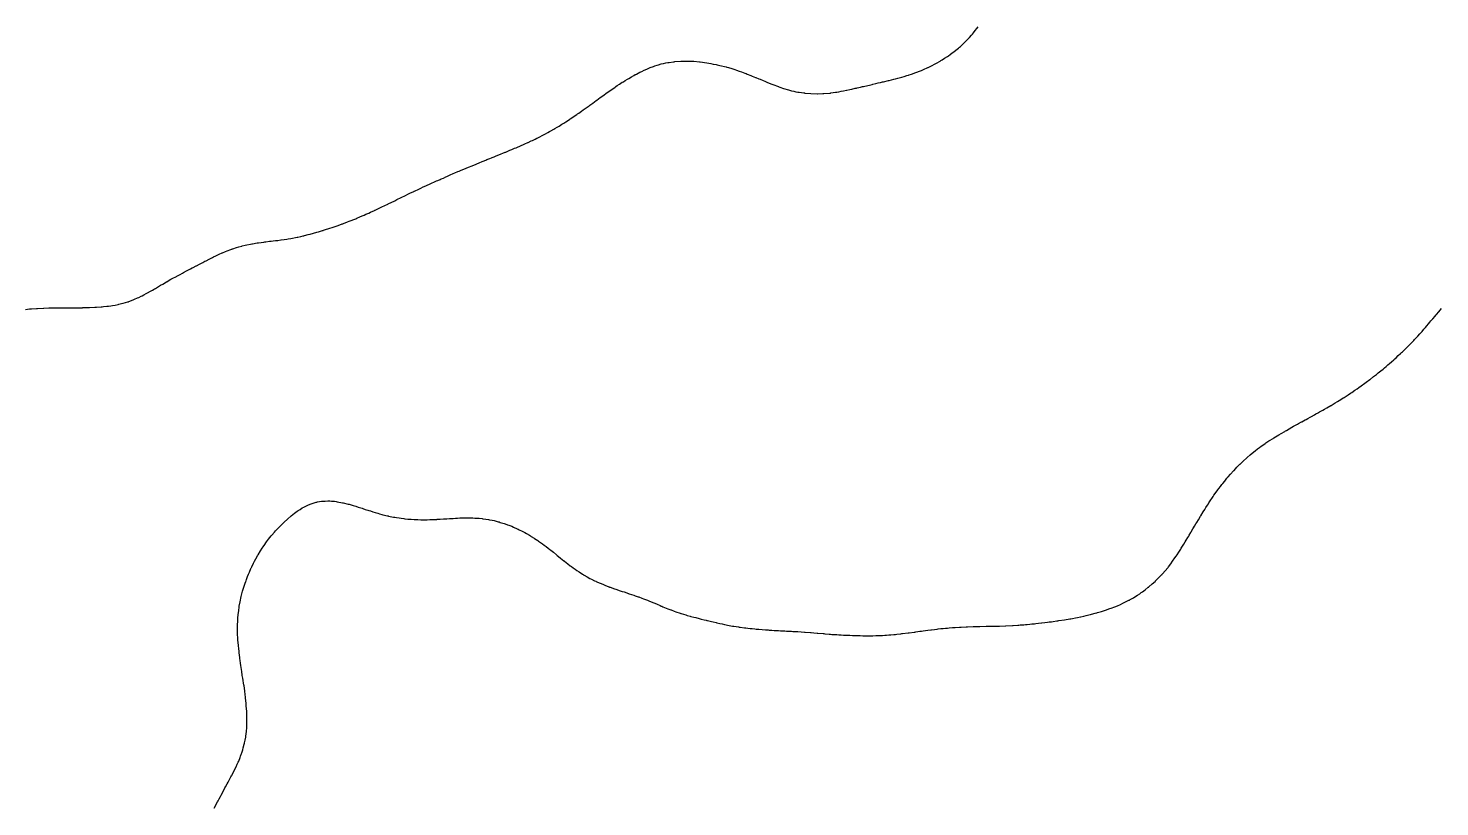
# Model space of a CAD drawing. Extents: x -717078 to -715000, y -984629 to -984000.
# Drawn here: x -716546.9 to -716329.8, y -984485.3 to -984365.4 of the extents above; entities that cross this region are included whole.
import ezdxf

# ---------------------------------------------------------------- set-up
doc = ezdxf.new("R2010")
doc.units = 0
doc.layers.add('buffer_B2_0_1_clip', color=7, linetype='Continuous')

msp = doc.modelspace()

# ---------------------------------------------------------------- linework, layer by layer
at = {"layer": 'buffer_B2_0_1_clip'}
for points in [[(-716547.28, -984408.72), (-716546.66, -984408.66), (-716546.5, -984408.64), (-716546.37, -984408.63), (-716545.57, -984408.57), (-716545.5, -984408.56), (-716545.44, -984408.56), (-716544.52, -984408.52), (-716544.5, -984408.52), (-716544.48, -984408.52), (-716543.68, -984408.5), (-716543.5, -984408.5), (-716543.5, -984408.5), (-716543.5, -984408.5), (-716542.51, -984408.49), (-716542.5, -984408.49), (-716542.49, -984408.49), (-716541.51, -984408.49), (-716541.5, -984408.49), (-716541.49, -984408.49), (-716540.52, -984408.48), (-716540.5, -984408.48), (-716540.48, -984408.48), (-716539.52, -984408.48), (-716539.5, -984408.48), (-716539.48, -984408.48), (-716538.54, -984408.46), (-716538.5, -984408.46), (-716538.45, -984408.45), (-716537.57, -984408.43), (-716537.5, -984408.43), (-716537.43, -984408.43), (-716536.61, -984408.39), (-716536.5, -984408.39), (-716536.38, -984408.38), (-716535.67, -984408.33), (-716535.5, -984408.32), (-716535.3, -984408.3), (-716534.76, -984408.24), (-716534.5, -984408.22), (-716534.17, -984408.17), (-716533.88, -984408.12), (-716533.5, -984408.06), (-716533.04, -984407.96), (-716532.94, -984407.94), (-716532.5, -984407.84), (-716532.24, -984407.76), (-716531.57, -984407.57), (-716531.5, -984407.55), (-716531.46, -984407.54), (-716531.37, -984407.5), (-716530.74, -984407.26), (-716530.5, -984407.16), (-716530.04, -984406.96), (-716529.88, -984406.88), (-716529.5, -984406.71), (-716529.36, -984406.64), (-716529.09, -984406.5), (-716528.71, -984406.29), (-716528.5, -984406.18), (-716528.07, -984405.93), (-716527.75, -984405.75), (-716527.5, -984405.61), (-716527.43, -984405.57), (-716527.31, -984405.5), (-716526.81, -984405.19), (-716526.5, -984405.01), (-716526.18, -984404.82), (-716525.61, -984404.5), (-716525.54, -984404.46), (-716525.35, -984404.35), (-716524.91, -984404.09), (-716524.5, -984403.87), (-716524.26, -984403.74), (-716523.82, -984403.5), (-716523.61, -984403.39), (-716523.5, -984403.33), (-716523.13, -984403.13), (-716522.96, -984403.04), (-716522.5, -984402.8), (-716522.3, -984402.7), (-716521.92, -984402.5), (-716521.65, -984402.35), (-716521.5, -984402.28), (-716521.03, -984402.03), (-716520.99, -984402.01), (-716520.5, -984401.75), (-716520.33, -984401.67), (-716520.01, -984401.5), (-716519.68, -984401.32), (-716519.5, -984401.23), (-716519.02, -984400.98), (-716518.94, -984400.94), (-716518.5, -984400.72), (-716518.35, -984400.65), (-716518.03, -984400.5), (-716517.68, -984400.32), (-716517.5, -984400.24), (-716517.03, -984400.03), (-716516.99, -984400.01), (-716516.5, -984399.8), (-716516.29, -984399.71), (-716515.72, -984399.5), (-716515.56, -984399.44), (-716515.5, -984399.42), (-716515.38, -984399.38), (-716514.81, -984399.19), (-716514.5, -984399.1), (-716514.03, -984398.97), (-716513.95, -984398.95), (-716513.5, -984398.83), (-716513.23, -984398.77), (-716512.67, -984398.67), (-716512.5, -984398.63), (-716512.39, -984398.61), (-716511.66, -984398.5), (-716511.52, -984398.48), (-716511.5, -984398.47), (-716511.47, -984398.47), (-716510.65, -984398.35), (-716510.5, -984398.34), (-716510.32, -984398.32), (-716509.76, -984398.24), (-716509.5, -984398.21), (-716509.18, -984398.18), (-716508.86, -984398.14), (-716508.5, -984398.1), (-716508.04, -984398.04), (-716507.97, -984398.03), (-716507.5, -984397.97), (-716507.1, -984397.9), (-716506.87, -984397.87), (-716506.5, -984397.81), (-716505.5, -984397.62), (-716505.4, -984397.6), (-716504.96, -984397.5), (-716504.59, -984397.41), (-716504.5, -984397.39), (-716504.36, -984397.36), (-716503.79, -984397.21), (-716503.5, -984397.14), (-716503, -984397), (-716503, -984397), (-716502.5, -984396.86), (-716502.22, -984396.78), (-716501.59, -984396.59), (-716501.5, -984396.56), (-716501.45, -984396.55), (-716501.29, -984396.5), (-716500.5, -984396.24), (-716500.1, -984396.1), (-716499.95, -984396.05), (-716499.5, -984395.89), (-716499.21, -984395.79), (-716498.57, -984395.57), (-716498.5, -984395.54), (-716498.47, -984395.53), (-716498.38, -984395.5), (-716497.75, -984395.25), (-716497.5, -984395.16), (-716497.03, -984394.97), (-716496.93, -984394.93), (-716496.5, -984394.76), (-716496.31, -984394.69), (-716495.86, -984394.5), (-716495.5, -984394.34), (-716495.21, -984394.21), (-716494.92, -984394.08), (-716494.5, -984393.89), (-716494.23, -984393.77), (-716493.63, -984393.5), (-716493.54, -984393.46), (-716493.5, -984393.44), (-716493.38, -984393.38), (-716492.87, -984393.13), (-716492.5, -984392.95), (-716491.54, -984392.5), (-716491.51, -984392.49), (-716491.5, -984392.48), (-716490.5, -984391.99), (-716490.17, -984391.83), (-716489.5, -984391.5), (-716489.5, -984391.5), (-716489.5, -984391.5), (-716489.5, -984391.5), (-716488.83, -984391.17), (-716488.5, -984391), (-716488.16, -984390.84), (-716487.55, -984390.55), (-716487.5, -984390.53), (-716487.48, -984390.52), (-716487.44, -984390.5), (-716486.8, -984390.2), (-716486.5, -984390.06), (-716486.12, -984389.88), (-716485.69, -984389.69), (-716485.5, -984389.6), (-716485.43, -984389.57), (-716485.26, -984389.5), (-716484.74, -984389.26), (-716484.5, -984389.15), (-716484.05, -984388.95), (-716483.88, -984388.88), (-716483.5, -984388.71), (-716483.35, -984388.65), (-716483.01, -984388.5), (-716482.66, -984388.34), (-716482.5, -984388.27), (-716482.07, -984388.07), (-716481.97, -984388.03), (-716481.5, -984387.81), (-716481.28, -984387.72), (-716480.77, -984387.5), (-716480.58, -984387.42), (-716480.5, -984387.38), (-716480.29, -984387.29), (-716479.88, -984387.12), (-716479.5, -984386.96), (-716479.17, -984386.83), (-716478.6, -984386.6), (-716478.5, -984386.56), (-716478.35, -984386.5), (-716477.5, -984386.14), (-716477.04, -984385.96), (-716476.9, -984385.9), (-716476.5, -984385.74), (-716476.33, -984385.67), (-716475.89, -984385.5), (-716475.62, -984385.38), (-716475.5, -984385.34), (-716475.23, -984385.23), (-716474.9, -984385.1), (-716474.5, -984384.94), (-716473.5, -984384.54), (-716473.47, -984384.53), (-716473.41, -984384.5), (-716472.77, -984384.23), (-716472.5, -984384.12), (-716472.07, -984383.93), (-716471.84, -984383.84), (-716471.5, -984383.7), (-716471.36, -984383.64), (-716471.04, -984383.5), (-716470.67, -984383.33), (-716470.5, -984383.25), (-716470.04, -984383.04), (-716469.99, -984383.01), (-716469.5, -984382.79), (-716469.3, -984382.7), (-716468.9, -984382.5), (-716468.63, -984382.37), (-716468.5, -984382.3), (-716467.5, -984381.78), (-716467.32, -984381.68), (-716466.97, -984381.5), (-716466.67, -984381.33), (-716466.5, -984381.24), (-716466.03, -984380.97), (-716465.88, -984380.88), (-716465.5, -984380.66), (-716465.4, -984380.6), (-716465.23, -984380.5), (-716464.78, -984380.22), (-716464.5, -984380.06), (-716464.16, -984379.84), (-716463.63, -984379.5), (-716463.5, -984379.41), (-716462.5, -984378.73), (-716462.37, -984378.63), (-716462.16, -984378.5), (-716461.77, -984378.23), (-716461.5, -984378.03), (-716461.19, -984377.81), (-716460.77, -984377.5), (-716460.61, -984377.39), (-716460.5, -984377.3), (-716460.04, -984376.96), (-716459.78, -984376.78), (-716459.5, -984376.58), (-716459.45, -984376.55), (-716459.39, -984376.5), (-716458.88, -984376.12), (-716458.5, -984375.84), (-716458.3, -984375.7), (-716458.02, -984375.5), (-716457.5, -984375.12), (-716457.13, -984374.87), (-716456.6, -984374.5), (-716456.54, -984374.46), (-716456.5, -984374.43), (-716456.28, -984374.28), (-716455.94, -984374.06), (-716455.5, -984373.77), (-716455.33, -984373.67), (-716455.05, -984373.5), (-716454.71, -984373.29), (-716454.5, -984373.16), (-716454.08, -984372.92), (-716453.71, -984372.71), (-716453.5, -984372.59), (-716453.44, -984372.56), (-716453.33, -984372.5), (-716452.78, -984372.22), (-716452.5, -984372.08), (-716452.11, -984371.89), (-716451.72, -984371.72), (-716451.5, -984371.62), (-716451.19, -984371.5), (-716450.69, -984371.31), (-716450.5, -984371.23), (-716450.12, -984371.12), (-716449.93, -984371.07), (-716449.5, -984370.94), (-716449.14, -984370.86), (-716448.79, -984370.79), (-716448.5, -984370.73), (-716448.3, -984370.7), (-716447.61, -984370.61), (-716447.5, -984370.6), (-716447.41, -984370.59), (-716446.52, -984370.52), (-716446.5, -984370.52), (-716446.48, -984370.52), (-716445.7, -984370.5), (-716445.5, -984370.5), (-716445.5, -984370.5), (-716445.5, -984370.5), (-716445.3, -984370.5), (-716444.52, -984370.52), (-716444.5, -984370.52), (-716444.48, -984370.52), (-716443.6, -984370.6), (-716443.5, -984370.61), (-716442.5, -984370.76), (-716442.18, -984370.82), (-716441.88, -984370.88), (-716441.5, -984370.95), (-716441.05, -984371.05), (-716440.93, -984371.07), (-716440.5, -984371.16), (-716439.5, -984371.4), (-716439.42, -984371.42), (-716439.17, -984371.5), (-716438.65, -984371.65), (-716438.5, -984371.7), (-716438.19, -984371.81), (-716437.91, -984371.91), (-716437.5, -984372.04), (-716437.17, -984372.17), (-716436.65, -984372.35), (-716436.5, -984372.41), (-716436.43, -984372.43), (-716436.27, -984372.5), (-716435.72, -984372.72), (-716435.5, -984372.8), (-716435.01, -984373.01), (-716434.98, -984373.02), (-716434.5, -984373.22), (-716434.3, -984373.3), (-716433.84, -984373.5), (-716433.6, -984373.6), (-716433.5, -984373.64), (-716433.27, -984373.73), (-716432.89, -984373.89), (-716432.5, -984374.05), (-716432.17, -984374.17), (-716431.63, -984374.37), (-716431.5, -984374.42), (-716431.44, -984374.44), (-716431.27, -984374.5), (-716430.7, -984374.7), (-716430.5, -984374.76), (-716430.13, -984374.87), (-716429.93, -984374.93), (-716429.5, -984375.06), (-716429.14, -984375.14), (-716428.79, -984375.21), (-716428.5, -984375.27), (-716428.3, -984375.3), (-716427.6, -984375.4), (-716427.5, -984375.41), (-716427.42, -984375.42), (-716426.52, -984375.5), (-716426.5, -984375.5), (-716426.5, -984375.5), (-716426.5, -984375.5), (-716425.53, -984375.53), (-716425.5, -984375.53), (-716425.47, -984375.53), (-716424.67, -984375.5), (-716424.51, -984375.49), (-716424.5, -984375.49), (-716424.49, -984375.49), (-716423.57, -984375.43), (-716423.5, -984375.42), (-716423.41, -984375.41), (-716422.7, -984375.3), (-716422.5, -984375.27), (-716422.22, -984375.22), (-716421.85, -984375.15), (-716421.5, -984375.09), (-716421.02, -984374.98), (-716420.98, -984374.98), (-716420.5, -984374.88), (-716420.19, -984374.81), (-716419.69, -984374.69), (-716419.5, -984374.65), (-716419.38, -984374.62), (-716418.86, -984374.5), (-716418.57, -984374.43), (-716418.5, -984374.42), (-716418.39, -984374.39), (-716417.76, -984374.24), (-716417.5, -984374.19), (-716417.09, -984374.09), (-716416.95, -984374.05), (-716416.5, -984373.95), (-716416.13, -984373.87), (-716415.79, -984373.79), (-716415.5, -984373.72), (-716415.33, -984373.67), (-716414.58, -984373.5), (-716414.52, -984373.48), (-716414.5, -984373.48), (-716414.47, -984373.47), (-716413.72, -984373.28), (-716413.5, -984373.23), (-716413.13, -984373.13), (-716412.92, -984373.08), (-716412.5, -984372.97), (-716412.14, -984372.86), (-716411.74, -984372.74), (-716411.5, -984372.67), (-716411.37, -984372.63), (-716411, -984372.5), (-716410.63, -984372.37), (-716410.5, -984372.33), (-716409.5, -984371.95), (-716409.19, -984371.81), (-716408.51, -984371.51), (-716408.5, -984371.51), (-716408.49, -984371.51), (-716408.48, -984371.5), (-716407.83, -984371.17), (-716407.5, -984371), (-716407.18, -984370.82), (-716406.61, -984370.5), (-716406.54, -984370.46), (-716406.5, -984370.43), (-716406.32, -984370.32), (-716405.93, -984370.07), (-716405.5, -984369.78), (-716405.33, -984369.67), (-716405.09, -984369.5), (-716404.75, -984369.25), (-716404.5, -984369.06), (-716404.18, -984368.82), (-716403.79, -984368.5), (-716403.64, -984368.36), (-716403.5, -984368.24), (-716403.11, -984367.89), (-716402.7, -984367.5), (-716402.6, -984367.4), (-716402.5, -984367.29), (-716402.12, -984366.88), (-716401.77, -984366.5), (-716401.65, -984366.35), (-716401.5, -984366.16), (-716401.21, -984365.79), (-716400.98, -984365.5), (-716400.78, -984365.22)], [(-716518.28, -984485.5), (-716518.03, -984485.03), (-716518.01, -984484.99), (-716517.74, -984484.5), (-716517.65, -984484.35), (-716517.5, -984484.07), (-716517.31, -984483.69), (-716517.2, -984483.5), (-716516.96, -984483.04), (-716516.86, -984482.86), (-716516.67, -984482.5), (-716516.61, -984482.39), (-716516.5, -984482.21), (-716516.26, -984481.74), (-716516.13, -984481.5), (-716515.91, -984481.09), (-716515.69, -984480.69), (-716515.58, -984480.5), (-716515.55, -984480.45), (-716515.5, -984480.35), (-716515.08, -984479.5), (-716514.89, -984479.11), (-716514.71, -984478.71), (-716514.61, -984478.5), (-716514.58, -984478.42), (-716514.5, -984478.25), (-716514.29, -984477.71), (-716514.21, -984477.5), (-716514.06, -984477.06), (-716514.03, -984476.97), (-716513.87, -984476.5), (-716513.79, -984476.21), (-716513.63, -984475.63), (-716513.6, -984475.5), (-716513.58, -984475.42), (-716513.5, -984475.01), (-716513.42, -984474.58), (-716513.4, -984474.5), (-716513.39, -984474.39), (-716513.31, -984473.69), (-716513.28, -984473.5), (-716513.27, -984473.27), (-716513.24, -984472.76), (-716513.23, -984472.5), (-716513.22, -984472.22), (-716513.23, -984471.77), (-716513.22, -984471.5), (-716513.23, -984471.23), (-716513.26, -984470.74), (-716513.26, -984470.5), (-716513.28, -984470.28), (-716513.33, -984469.67), (-716513.34, -984469.5), (-716513.35, -984469.35), (-716513.43, -984468.57), (-716513.44, -984468.5), (-716513.44, -984468.44), (-716513.5, -984467.97), (-716513.55, -984467.55), (-716513.56, -984467.5), (-716513.57, -984467.43), (-716513.68, -984466.68), (-716513.71, -984466.5), (-716513.75, -984466.25), (-716513.82, -984465.82), (-716513.87, -984465.5), (-716513.94, -984465.06), (-716513.96, -984464.96), (-716514.03, -984464.5), (-716514.09, -984464.09), (-716514.12, -984463.88), (-716514.17, -984463.5), (-716514.21, -984463.21), (-716514.28, -984462.72), (-716514.31, -984462.5), (-716514.33, -984462.33), (-716514.42, -984461.58), (-716514.43, -984461.5), (-716514.44, -984461.44), (-716514.5, -984460.85), (-716514.54, -984460.54), (-716514.54, -984460.5), (-716514.55, -984460.45), (-716514.61, -984459.61), (-716514.62, -984459.5), (-716514.63, -984459.37), (-716514.67, -984458.67), (-716514.68, -984458.5), (-716514.68, -984458.32), (-716514.68, -984457.68), (-716514.69, -984457.5), (-716514.68, -984457.32), (-716514.65, -984456.65), (-716514.64, -984456.5), (-716514.63, -984456.37), (-716514.56, -984455.56), (-716514.55, -984455.5), (-716514.55, -984455.45), (-716514.5, -984455.09), (-716514.43, -984454.57), (-716514.42, -984454.5), (-716514.4, -984454.4), (-716514.28, -984453.72), (-716514.24, -984453.5), (-716514.15, -984453.15), (-716514.1, -984452.9), (-716513.99, -984452.5), (-716513.89, -984452.11), (-716513.79, -984451.79), (-716513.7, -984451.5), (-716513.66, -984451.34), (-716513.5, -984450.88), (-716513.4, -984450.6), (-716513.37, -984450.5), (-716513.29, -984450.29), (-716513.14, -984449.86), (-716513, -984449.5), (-716512.85, -984449.15), (-716512.62, -984448.62), (-716512.57, -984448.5), (-716512.55, -984448.45), (-716512.5, -984448.36), (-716512.22, -984447.78), (-716512.07, -984447.5), (-716511.87, -984447.13), (-716511.54, -984446.54), (-716511.52, -984446.5), (-716511.51, -984446.49), (-716511.13, -984445.87), (-716510.89, -984445.5), (-716510.74, -984445.26), (-716510.5, -984444.92), (-716510.33, -984444.67), (-716510.2, -984444.5), (-716509.9, -984444.1), (-716509.5, -984443.6), (-716509.45, -984443.55), (-716509.41, -984443.5), (-716508.99, -984443.01), (-716508.81, -984442.81), (-716508.53, -984442.5), (-716508.52, -984442.48), (-716508.5, -984442.46), (-716508.02, -984441.98), (-716507.55, -984441.5), (-716507.52, -984441.48), (-716507.5, -984441.45), (-716507, -984441), (-716506.94, -984440.94), (-716506.5, -984440.55), (-716506.47, -984440.53), (-716506.44, -984440.5), (-716505.91, -984440.09), (-716505.5, -984439.77), (-716505.33, -984439.67), (-716505.06, -984439.5), (-716504.72, -984439.28), (-716504.5, -984439.15), (-716504.06, -984438.94), (-716503.85, -984438.85), (-716503.5, -984438.69), (-716503.36, -984438.64), (-716502.89, -984438.5), (-716502.59, -984438.41), (-716502.5, -984438.38), (-716502.36, -984438.36), (-716501.74, -984438.26), (-716501.5, -984438.22), (-716501.22, -984438.22), (-716500.8, -984438.2), (-716500.5, -984438.2), (-716500.22, -984438.22), (-716499.74, -984438.26), (-716499.5, -984438.29), (-716499.33, -984438.33), (-716498.52, -984438.48), (-716498.5, -984438.48), (-716498.49, -984438.49), (-716498.44, -984438.5), (-716497.68, -984438.68), (-716497.5, -984438.72), (-716497.19, -984438.81), (-716496.9, -984438.9), (-716496.5, -984439.01), (-716496.14, -984439.14), (-716495.73, -984439.27), (-716495.5, -984439.34), (-716495.39, -984439.39), (-716495.05, -984439.5), (-716494.63, -984439.63), (-716494.5, -984439.67), (-716494.25, -984439.75), (-716493.87, -984439.87), (-716493.5, -984439.98), (-716493.1, -984440.1), (-716492.82, -984440.18), (-716492.5, -984440.27), (-716492.32, -984440.32), (-716491.6, -984440.5), (-716491.52, -984440.52), (-716491.5, -984440.52), (-716491.47, -984440.53), (-716490.68, -984440.68), (-716490.5, -984440.71), (-716490.25, -984440.75), (-716489.82, -984440.82), (-716489.5, -984440.87), (-716489.08, -984440.92), (-716488.94, -984440.94), (-716488.5, -984440.99), (-716488.02, -984441.02), (-716487.98, -984441.02), (-716487.5, -984441.06), (-716487.07, -984441.07), (-716486.93, -984441.07), (-716486.5, -984441.09), (-716485.5, -984441.09), (-716485.08, -984441.08), (-716484.93, -984441.07), (-716484.5, -984441.06), (-716484.04, -984441.04), (-716483.97, -984441.03), (-716483.5, -984441.01), (-716483.02, -984440.98), (-716482.98, -984440.98), (-716482.5, -984440.95), (-716482.07, -984440.93), (-716481.92, -984440.92), (-716481.5, -984440.89), (-716481.13, -984440.87), (-716480.85, -984440.85), (-716480.5, -984440.83), (-716480.17, -984440.83), (-716479.82, -984440.82), (-716479.5, -984440.81), (-716479.19, -984440.81), (-716478.81, -984440.81), (-716478.5, -984440.82), (-716478.16, -984440.84), (-716477.86, -984440.86), (-716477.5, -984440.88), (-716477.07, -984440.93), (-716476.94, -984440.94), (-716476.5, -984440.99), (-716476.07, -984441.07), (-716475.9, -984441.1), (-716475.5, -984441.17), (-716475.23, -984441.23), (-716474.6, -984441.4), (-716474.5, -984441.42), (-716474.44, -984441.44), (-716474.26, -984441.5), (-716473.68, -984441.68), (-716473.5, -984441.73), (-716473.13, -984441.87), (-716472.94, -984441.94), (-716472.5, -984442.11), (-716472.23, -984442.23), (-716471.65, -984442.5), (-716471.54, -984442.54), (-716471.5, -984442.56), (-716471.37, -984442.63), (-716470.88, -984442.88), (-716470.5, -984443.08), (-716470.23, -984443.23), (-716469.79, -984443.5), (-716469.6, -984443.6), (-716469.5, -984443.66), (-716469.07, -984443.93), (-716468.98, -984443.98), (-716468.5, -984444.3), (-716468.38, -984444.38), (-716468.23, -984444.5), (-716467.79, -984444.79), (-716467.5, -984445.01), (-716467.22, -984445.22), (-716466.88, -984445.5), (-716466.66, -984445.66), (-716466.5, -984445.78), (-716466.1, -984446.1), (-716465.62, -984446.5), (-716465.55, -984446.55), (-716465.5, -984446.59), (-716465.05, -984446.95), (-716464.99, -984446.99), (-716464.5, -984447.41), (-716464.45, -984447.45), (-716464.39, -984447.5), (-716463.88, -984447.88), (-716463.5, -984448.17), (-716463.31, -984448.31), (-716463.08, -984448.5), (-716462.73, -984448.73), (-716462.5, -984448.9), (-716462.14, -984449.14), (-716461.6, -984449.5), (-716461.54, -984449.54), (-716461.5, -984449.56), (-716461.37, -984449.63), (-716460.89, -984449.89), (-716460.5, -984450.12), (-716460.24, -984450.24), (-716459.75, -984450.5), (-716459.58, -984450.58), (-716459.5, -984450.62), (-716459.3, -984450.7), (-716458.88, -984450.88), (-716458.5, -984451.04), (-716458.17, -984451.17), (-716457.59, -984451.41), (-716457.5, -984451.44), (-716457.46, -984451.46), (-716457.35, -984451.5), (-716456.72, -984451.72), (-716456.5, -984451.8), (-716456.06, -984451.94), (-716455.97, -984451.97), (-716455.5, -984452.13), (-716455.22, -984452.22), (-716454.54, -984452.46), (-716454.5, -984452.47), (-716454.48, -984452.48), (-716454.42, -984452.5), (-716453.72, -984452.72), (-716453.5, -984452.79), (-716453.05, -984452.95), (-716452.98, -984452.98), (-716452.5, -984453.15), (-716452.25, -984453.25), (-716451.62, -984453.5), (-716451.53, -984453.53), (-716451.5, -984453.55), (-716451.42, -984453.58), (-716450.82, -984453.82), (-716450.5, -984453.95), (-716450.12, -984454.12), (-716449.7, -984454.3), (-716449.5, -984454.39), (-716449.42, -984454.42), (-716449.24, -984454.5), (-716448.5, -984454.8), (-716448.02, -984454.98), (-716447.99, -984454.99), (-716447.5, -984455.18), (-716447.26, -984455.26), (-716446.59, -984455.5), (-716446.52, -984455.52), (-716446.5, -984455.53), (-716446.46, -984455.54), (-716445.75, -984455.75), (-716445.5, -984455.83), (-716445.05, -984455.95), (-716444.97, -984455.97), (-716444.5, -984456.09), (-716444.17, -984456.17), (-716443.7, -984456.3), (-716443.5, -984456.35), (-716443.38, -984456.38), (-716442.9, -984456.5), (-716442.58, -984456.58), (-716442.5, -984456.6), (-716442.37, -984456.63), (-716441.77, -984456.77), (-716441.5, -984456.83), (-716441.07, -984456.93), (-716440.96, -984456.96), (-716440.5, -984457.07), (-716440.14, -984457.14), (-716439.77, -984457.23), (-716439.5, -984457.29), (-716439.32, -984457.32), (-716438.53, -984457.47), (-716438.5, -984457.48), (-716438.48, -984457.48), (-716438.34, -984457.5), (-716437.61, -984457.61), (-716437.5, -984457.63), (-716437.35, -984457.65), (-716436.72, -984457.72), (-716436.5, -984457.76), (-716436.21, -984457.79), (-716435.83, -984457.83), (-716435.5, -984457.86), (-716435.1, -984457.9), (-716434.92, -984457.92), (-716434.5, -984457.96), (-716434, -984458), (-716434, -984458), (-716433.5, -984458.04), (-716433.07, -984458.07), (-716432.92, -984458.08), (-716432.5, -984458.11), (-716432.13, -984458.13), (-716431.85, -984458.15), (-716431.5, -984458.17), (-716431.19, -984458.19), (-716430.79, -984458.21), (-716430.5, -984458.22), (-716430.23, -984458.23), (-716429.74, -984458.26), (-716429.5, -984458.27), (-716429.28, -984458.28), (-716428.69, -984458.31), (-716428.5, -984458.32), (-716427.5, -984458.38), (-716427.39, -984458.39), (-716426.55, -984458.45), (-716426.5, -984458.46), (-716426.46, -984458.46), (-716426.03, -984458.5), (-716425.54, -984458.54), (-716425.5, -984458.55), (-716425.45, -984458.55), (-716424.62, -984458.62), (-716424.5, -984458.63), (-716424.35, -984458.65), (-716423.7, -984458.7), (-716423.5, -984458.72), (-716423.26, -984458.74), (-716422.77, -984458.77), (-716422.5, -984458.79), (-716422.19, -984458.81), (-716421.83, -984458.83), (-716421.5, -984458.85), (-716421.13, -984458.87), (-716420.88, -984458.88), (-716420.5, -984458.89), (-716420.09, -984458.91), (-716419.91, -984458.91), (-716419.5, -984458.93), (-716419.06, -984458.94), (-716418.94, -984458.94), (-716418.5, -984458.95), (-716418.05, -984458.95), (-716417.95, -984458.95), (-716417.5, -984458.95), (-716417.05, -984458.95), (-716416.95, -984458.95), (-716416.5, -984458.94), (-716416.08, -984458.92), (-716415.91, -984458.91), (-716415.5, -984458.9), (-716415.13, -984458.87), (-716414.85, -984458.85), (-716414.5, -984458.83), (-716414.2, -984458.8), (-716413.76, -984458.76), (-716413.5, -984458.74), (-716413.28, -984458.72), (-716412.65, -984458.65), (-716412.5, -984458.63), (-716412.38, -984458.62), (-716411.52, -984458.52), (-716411.5, -984458.51), (-716411.49, -984458.51), (-716411.38, -984458.5), (-716410.6, -984458.4), (-716410.5, -984458.38), (-716410.36, -984458.36), (-716409.73, -984458.27), (-716409.5, -984458.24), (-716409.2, -984458.2), (-716408.85, -984458.15), (-716408.5, -984458.11), (-716408.05, -984458.05), (-716407.96, -984458.04), (-716407.5, -984457.98), (-716407.07, -984457.93), (-716406.91, -984457.91), (-716406.5, -984457.86), (-716406.17, -984457.83), (-716405.8, -984457.8), (-716405.5, -984457.77), (-716405.25, -984457.75), (-716404.71, -984457.71), (-716404.5, -984457.7), (-716404.31, -984457.69), (-716403.64, -984457.64), (-716403.5, -984457.63), (-716403.37, -984457.63), (-716402.59, -984457.59), (-716402.5, -984457.58), (-716402.42, -984457.58), (-716401.54, -984457.54), (-716401.5, -984457.54), (-716401.46, -984457.54), (-716400.51, -984457.51), (-716400.5, -984457.51), (-716400.49, -984457.51), (-716399.52, -984457.5), (-716399.5, -984457.5), (-716399.5, -984457.5), (-716399.5, -984457.5), (-716398.52, -984457.48), (-716398.5, -984457.48), (-716398.48, -984457.48), (-716397.54, -984457.46), (-716397.5, -984457.46), (-716397.46, -984457.46), (-716396.57, -984457.43), (-716396.5, -984457.43), (-716395.5, -984457.38), (-716395.38, -984457.38), (-716394.67, -984457.33), (-716394.5, -984457.32), (-716394.3, -984457.3), (-716393.74, -984457.26), (-716393.5, -984457.24), (-716393.21, -984457.21), (-716392.82, -984457.18), (-716392.5, -984457.14), (-716392.1, -984457.1), (-716391.91, -984457.09), (-716391.5, -984457.04), (-716391.01, -984456.99), (-716390.99, -984456.99), (-716390.5, -984456.93), (-716390.12, -984456.88), (-716389.84, -984456.84), (-716389.5, -984456.8), (-716389.24, -984456.76), (-716388.68, -984456.68), (-716388.5, -984456.65), (-716388.37, -984456.63), (-716387.5, -984456.5), (-716387.5, -984456.5), (-716387.5, -984456.5), (-716387.5, -984456.5), (-716386.65, -984456.35), (-716386.5, -984456.33), (-716386.28, -984456.28), (-716385.81, -984456.19), (-716385.5, -984456.13), (-716385.03, -984456.03), (-716384.98, -984456.02), (-716384.5, -984455.92), (-716384.16, -984455.84), (-716383.74, -984455.74), (-716383.5, -984455.69), (-716383.35, -984455.65), (-716382.79, -984455.5), (-716382.56, -984455.44), (-716382.5, -984455.42), (-716382.39, -984455.39), (-716381.79, -984455.21), (-716381.5, -984455.12), (-716381.04, -984454.96), (-716380.93, -984454.93), (-716380.5, -984454.78), (-716380.29, -984454.71), (-716379.74, -984454.5), (-716379.57, -984454.43), (-716379.5, -984454.4), (-716379.33, -984454.33), (-716378.87, -984454.13), (-716378.5, -984453.96), (-716378.19, -984453.81), (-716377.58, -984453.5), (-716377.53, -984453.47), (-716377.5, -984453.46), (-716377.4, -984453.4), (-716376.89, -984453.11), (-716376.5, -984452.87), (-716376.27, -984452.73), (-716375.92, -984452.5), (-716375.68, -984452.32), (-716375.5, -984452.19), (-716375.1, -984451.9), (-716374.6, -984451.5), (-716374.54, -984451.46), (-716374.5, -984451.42), (-716374.01, -984450.99), (-716373.79, -984450.79), (-716373.5, -984450.53), (-716373.49, -984450.51), (-716373.47, -984450.5), (-716372.99, -984450.01), (-716372.5, -984449.51), (-716372.49, -984449.51), (-716372.49, -984449.5), (-716372.41, -984449.41), (-716372.02, -984448.98), (-716371.62, -984448.5), (-716371.57, -984448.43), (-716371.5, -984448.35), (-716371.13, -984447.87), (-716370.86, -984447.5), (-716370.5, -984446.98), (-716370.31, -984446.69), (-716370.18, -984446.5), (-716369.91, -984446.09), (-716369.61, -984445.61), (-716369.54, -984445.5), (-716369.53, -984445.47), (-716369.15, -984444.85), (-716368.92, -984444.5), (-716368.76, -984444.24), (-716368.5, -984443.81), (-716368.39, -984443.61), (-716368.32, -984443.5), (-716368.07, -984443.07), (-716368.02, -984442.98), (-716367.74, -984442.5), (-716367.65, -984442.35), (-716367.5, -984442.09), (-716367.28, -984441.72), (-716367.14, -984441.5), (-716366.9, -984441.1), (-716366.56, -984440.56), (-716366.52, -984440.5), (-716366.52, -984440.48), (-716366.14, -984439.86), (-716365.92, -984439.5), (-716365.76, -984439.24), (-716365.5, -984438.85), (-716365.36, -984438.64), (-716365.27, -984438.5), (-716364.97, -984438.03), (-716364.83, -984437.83), (-716364.61, -984437.5), (-716364.57, -984437.43), (-716364.5, -984437.34), (-716364.15, -984436.85), (-716363.89, -984436.5), (-716363.73, -984436.27), (-716363.5, -984435.98), (-716363.3, -984435.7), (-716363.13, -984435.5), (-716362.85, -984435.15), (-716362.5, -984434.71), (-716362.4, -984434.6), (-716362.32, -984434.5), (-716361.94, -984434.06), (-716361.5, -984433.59), (-716361.46, -984433.54), (-716361.41, -984433.5), (-716360.97, -984433.03), (-716360.5, -984432.57), (-716360.47, -984432.53), (-716359.96, -984432.04), (-716359.5, -984431.6), (-716359.45, -984431.55), (-716359.39, -984431.5), (-716358.91, -984431.09), (-716358.36, -984430.64), (-716358.19, -984430.5), (-716357.8, -984430.2), (-716357.5, -984429.98), (-716357.22, -984429.78), (-716356.84, -984429.5), (-716356.64, -984429.36), (-716356.5, -984429.27), (-716356.04, -984428.96), (-716355.84, -984428.84), (-716355.5, -984428.63), (-716355.42, -984428.58), (-716355.3, -984428.5), (-716354.8, -984428.2), (-716354.5, -984428.02), (-716354.18, -984427.82), (-716353.61, -984427.5), (-716353.54, -984427.46), (-716353.5, -984427.44), (-716353.35, -984427.35), (-716352.91, -984427.09), (-716352.5, -984426.85), (-716352.28, -984426.72), (-716351.87, -984426.5), (-716351.63, -984426.37), (-716351.5, -984426.29), (-716351.03, -984426.03), (-716350.99, -984426.01), (-716350.5, -984425.74), (-716350.34, -984425.66), (-716350.06, -984425.5), (-716349.7, -984425.3), (-716349.5, -984425.19), (-716349.06, -984424.94), (-716348.81, -984424.81), (-716348.5, -984424.64), (-716348.41, -984424.59), (-716348.25, -984424.5), (-716347.77, -984424.23), (-716347.5, -984424.09), (-716347.13, -984423.87), (-716346.51, -984423.51), (-716346.5, -984423.51), (-716346.5, -984423.5), (-716346.49, -984423.5), (-716345.88, -984423.12), (-716345.5, -984422.9), (-716345.26, -984422.74), (-716344.86, -984422.5), (-716344.64, -984422.36), (-716344.5, -984422.28), (-716344.03, -984421.97), (-716343.87, -984421.87), (-716343.5, -984421.63), (-716343.42, -984421.58), (-716343.3, -984421.5), (-716342.83, -984421.17), (-716342.5, -984420.95), (-716342.24, -984420.76), (-716341.86, -984420.5), (-716341.65, -984420.35), (-716341.5, -984420.25), (-716341.07, -984419.93), (-716340.53, -984419.53), (-716340.5, -984419.51), (-716340.5, -984419.5), (-716340.49, -984419.5), (-716339.94, -984419.06), (-716339.5, -984418.72), (-716339.38, -984418.62), (-716339.23, -984418.5), (-716338.83, -984418.17), (-716338.5, -984417.91), (-716338.28, -984417.72), (-716338.01, -984417.5), (-716337.74, -984417.26), (-716337.5, -984417.07), (-716337.2, -984416.8), (-716336.86, -984416.5), (-716336.67, -984416.33), (-716336.5, -984416.17), (-716336.16, -984415.84), (-716335.79, -984415.5), (-716335.64, -984415.36), (-716335.5, -984415.23), (-716335.13, -984414.87), (-716334.74, -984414.5), (-716334.62, -984414.38), (-716334.5, -984414.25), (-716334.13, -984413.87), (-716333.77, -984413.5), (-716333.64, -984413.36), (-716333.5, -984413.21), (-716333.16, -984412.84), (-716332.84, -984412.5), (-716332.68, -984412.32), (-716332.5, -984412.11), (-716332.21, -984411.79), (-716331.96, -984411.5), (-716331.75, -984411.25), (-716331.5, -984410.95), (-716331.3, -984410.7), (-716331.13, -984410.5), (-716330.84, -984410.16), (-716330.5, -984409.75), (-716330.38, -984409.62), (-716330.28, -984409.5), (-716329.92, -984409.08), (-716329.5, -984408.58)]]:
    msp.add_lwpolyline(points, dxfattribs=at)

doc.saveas('drawing.dxf')
